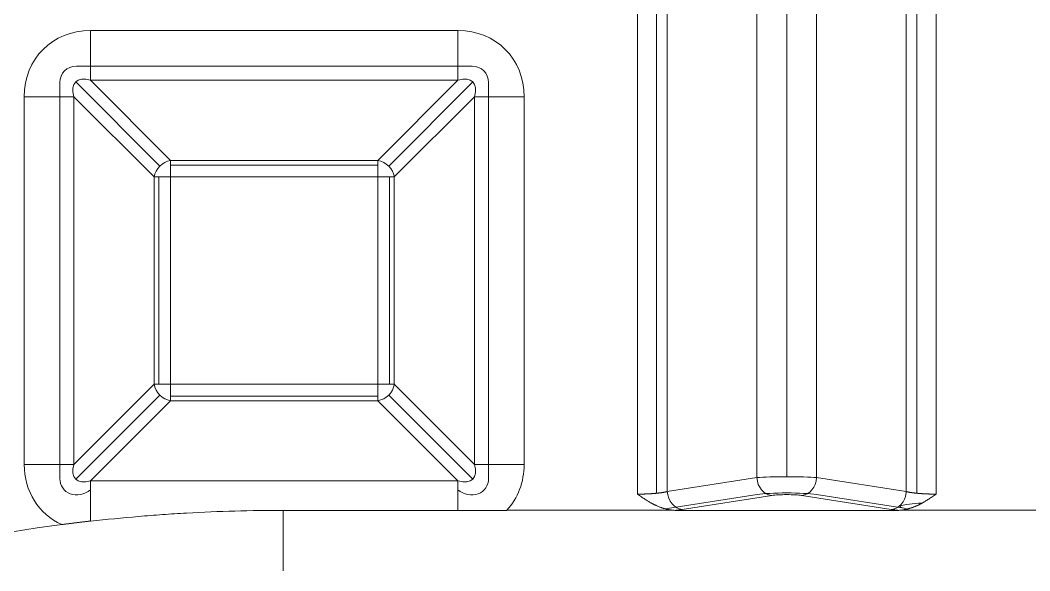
# Model space of a CAD drawing. Header units: millimetres. Extents: x 473 to 1051, y 289 to 609.
# Drawn here: x 611.98 to 640.22, y 509.2 to 524.6 of the extents above; entities that cross this region are included whole.
import ezdxf

# ---------------------------------------------------------------- set-up
doc = ezdxf.new("R2010")
doc.units = ezdxf.units.MM
doc.layers.add('core', color=7, linetype='Continuous', lineweight=20)

msp = doc.modelspace()

# ---------------------------------------------------------------- linework, layer by layer
at = {"layer": 'core', "lineweight": 13}
for p, q in [((633.422, 537.376), (633.422, 511.83)), ((632.587, 537.008), (632.587, 511.806)), ((634.257, 511.806), (634.257, 537.008)), ((629.781, 511.369), (629.781, 535.067)), ((630.08, 511.414), (630.08, 534.947)), ((636.764, 534.947), (636.764, 511.414)), ((637.063, 511.369), (637.063, 534.863)), ((629.245, 534.808), (629.245, 511.344)), ((637.6, 511.344), (637.6, 534.808)), ((624.227, 524.305), (613.946, 524.305)), ((613.946, 522.919), (613.946, 524.305)), ((624.227, 524.305), (624.227, 522.919)), ((613.553, 523.311), (624.62, 523.311)), ((613.091, 511.783), (613.091, 522.849)), ((613.534, 522.868), (615.885, 520.517)), ((613.946, 522.919), (624.227, 522.919)), ((613.946, 522.919), (616.189, 520.676)), ((621.984, 520.676), (624.227, 522.919)), ((624.639, 522.868), (622.288, 520.517)), ((625.082, 522.849), (625.082, 511.783)), ((612.097, 522.457), (612.097, 512.175)), ((612.097, 522.457), (613.484, 522.457)), ((613.484, 512.175), (613.484, 522.457)), ((615.727, 520.213), (613.484, 522.457)), ((624.689, 522.457), (622.446, 520.213)), ((624.689, 522.457), (626.076, 522.457)), ((624.689, 522.457), (624.689, 512.175)), ((626.076, 512.175), (626.076, 522.457)), ((621.984, 520.676), (616.189, 520.676)), ((616.189, 520.213), (616.189, 520.676)), ((621.984, 520.545), (616.189, 520.545)), ((621.984, 520.676), (621.984, 520.213)), ((615.727, 520.213), (616.189, 520.213)), ((615.727, 520.213), (615.727, 514.419)), ((615.858, 520.213), (615.858, 514.419)), ((616.189, 514.419), (616.189, 520.213)), ((616.189, 520.213), (621.984, 520.213)), ((621.984, 520.213), (622.446, 520.213)), ((621.984, 520.213), (621.984, 514.419)), ((622.315, 520.213), (622.315, 514.419)), ((622.446, 514.419), (622.446, 520.213)), ((613.484, 512.175), (615.727, 514.419)), ((616.189, 514.419), (615.727, 514.419)), ((621.984, 514.419), (616.189, 514.419)), ((616.189, 513.956), (616.189, 514.419)), ((622.446, 514.419), (621.984, 514.419)), ((621.984, 514.419), (621.984, 513.956)), ((622.446, 514.419), (624.689, 512.175)), ((613.534, 511.764), (615.885, 514.115)), ((616.189, 514.087), (621.984, 514.087)), ((624.639, 511.764), (622.288, 514.115)), ((616.189, 513.956), (613.946, 511.713)), ((616.189, 513.956), (621.984, 513.956)), ((624.227, 511.713), (621.984, 513.956)), ((613.484, 512.175), (612.097, 512.175)), ((626.076, 512.175), (624.689, 512.175)), ((613.946, 510.585), (613.946, 511.713)), ((624.227, 511.713), (613.946, 511.713)), ((624.227, 511.713), (624.227, 510.891)), ((630.08, 511.414), (632.587, 511.806)), ((634.257, 511.806), (636.764, 511.414)), ((632.591, 511.331), (630.083, 510.939)), ((633.005, 511.306), (630.494, 510.914)), ((636.347, 510.914), (633.84, 511.306)), ((636.761, 510.939), (634.254, 511.331))]:
    msp.add_line(p, q, dxfattribs=at)
at = {"layer": 'core', "lineweight": 18}
for p, q in [((619.338, 510.891), (624.227, 510.891)), ((630.205, 510.898), (625.595, 510.898)), ((630.318, 510.89), (636.527, 510.89)), ((636.639, 510.898), (641.249, 510.898))]:
    msp.add_line(p, q, dxfattribs=at)
for centre, radius, start, end in [((633.422, 459.219), 100.547, 306.63636, 233.36541), ((633.422, 459.219), 98.958, 101.0725, 224.85525), ((633.422, 453.183), 81.732, 105.12421, 164.87579), ((619.338, 463.243), 47.654, 97.4652, 124.1474)]:
    msp.add_arc(centre, radius, start, end, dxfattribs=at)
at = {"layer": 'core', "lineweight": 13}
for radius, start, end in [(100.107, 306.80958, 233.19042), (99.239, 100.9827, 225.04545), (99.048, 101.05803, 224.91574), (99.038, 101.0601, 224.90418)]:
    msp.add_arc((633.422, 459.219), radius, start, end, dxfattribs=at)
for centre, major_axis, ratio, start_param, end_param in [((633.422, 453.651), (0, 84.914), 0.999984, 0.221194, 1.351769), ((633.422, 453.655), (0, 84.612), 0.999984, 0.219444, 1.353456), ((614.287, 522.115), (1.665, -1.665), 0.854588, 2.434441, 3.848744), ((623.886, 522.115), (-1.665, -1.665), 0.854588, 2.434441, 3.848744), ((613.639, 522.764), (0.416, -0.416), 0.854588, 2.434441, 3.848744), ((624.534, 522.764), (-0.416, -0.416), 0.854588, 2.434441, 3.848744), ((614.287, 522.115), (-0.753, 0.753), 0.472398, 5.576034, 6.990337), ((623.886, 522.115), (0.753, 0.753), 0.472398, 5.576034, 6.990337), ((616.189, 520.213), (0.356, 0.356), 0.854588, 0.863645, 2.277948), ((621.984, 520.213), (0.356, -0.356), 0.854588, 0.863645, 2.277948), ((616.189, 514.419), (-0.356, 0.356), 0.854588, 0.863645, 2.277948), ((621.984, 514.419), (-0.356, -0.356), 0.854588, 0.863645, 2.277948), ((614.287, 512.517), (1.665, 1.665), 0.854588, 2.434441, 3.457439), ((614.287, 512.517), (0.753, 0.753), 0.472398, 2.434441, 3.848744), ((623.886, 512.517), (-0.753, 0.753), 0.472398, 2.434441, 3.848744), ((623.886, 512.517), (-1.665, 1.665), 0.854588, 3.17109, 3.848744), ((613.639, 511.868), (0.416, 0.416), 0.854588, 2.434441, 4.600751), ((624.534, 511.868), (-0.416, 0.416), 0.854588, 1.682434, 3.848744), ((633.422, 511.777), (1.006, 0), 0.052552, 0.5916, 2.549993), ((633.005, 511.806), (-0.078, 0.497), 0.826909, 1.442154, 2.954623), ((633.84, 511.806), (-0.078, -0.497), 0.826909, 0.18697, 1.699439), ((633.422, 511.271), (1.006, 0), 0.105104, 0.598019, 2.543574), ((633.422, 511.277), (0.503, 0), 0.105104, 0.5916, 2.549993), ((629.245, 510.997), (-1.006, 0), 0.105104, 2.469534, 2.556481), ((637.6, 510.997), (1.006, 0), 0.105104, 1.969354, 3.726666)]:
    msp.add_ellipse(centre, major_axis=major_axis, ratio=ratio, start_param=start_param, end_param=end_param, dxfattribs=at)
for points, knots in [([(614.89, 536.068), (614.401, 535.958), (613.913, 535.844), (612.94, 535.607), (611.969, 535.361), (611.003, 535.098), (610.28, 534.894), (610.039, 534.825), (609.559, 534.685), (609.319, 534.614), (607.163, 533.966), (605.273, 533.322), (601.544, 531.905), (599.706, 531.131), (596.988, 529.871), (596.088, 529.434), (595.084, 528.924), (594.972, 528.867), (594.749, 528.753), (594.416, 528.581), (593.641, 528.175), (592.983, 527.818), (590.802, 526.613), (589.101, 525.591), (585.78, 523.436), (582.543, 521.17), (579.472, 518.682), (576.483, 516.082), (575.031, 514.726), (573.269, 512.96), (572.832, 512.514), (572.399, 512.062), (572.226, 511.881), (572.14, 511.79), (571.882, 511.517), (571.027, 510.605), (570.195, 509.677), (568.242, 507.42), (566.999, 505.876), (564.629, 502.711), (563.501, 501.089), (561.36, 497.769), (560.347, 496.071), (558.438, 492.595), (557.541, 490.818), (556.599, 488.774), (556.495, 488.546), (556.29, 488.09), (555.985, 487.403), (555.689, 486.714), (555.111, 485.332), (554.742, 484.404), (553.686, 481.605), (553.049, 479.717), (551.909, 475.896), (551.406, 473.963), (550.971, 472.008)], [0, 0, 0, 0, 0.015625, 0.015625, 0.03125, 0.046875, 0.046875, 0.054688, 0.054688, 0.0625, 0.0625, 0.125, 0.125, 0.1875, 0.1875, 0.21875, 0.21875, 0.222656, 0.222656, 0.226563, 0.234375, 0.25, 0.25, 0.3125, 0.3125, 0.375, 0.4375, 0.4375, 0.5, 0.5, 0.515625, 0.519531, 0.519531, 0.523438, 0.523438, 0.53125, 0.5625, 0.5625, 0.625, 0.625, 0.6875, 0.6875, 0.75, 0.75, 0.8125, 0.8125, 0.820312, 0.820312, 0.828125, 0.84375, 0.84375, 0.875, 0.875, 0.9375, 0.9375, 1, 1, 1, 1]), ([(629.245, 511.344), (629.25, 511.344), (629.26, 511.344), (629.276, 511.344), (629.291, 511.344), (629.307, 511.344), (629.323, 511.345), (629.338, 511.345), (629.354, 511.345), (629.37, 511.345), (629.386, 511.346), (629.402, 511.346), (629.417, 511.347), (629.433, 511.347), (629.449, 511.348), (629.465, 511.348), (629.481, 511.349), (629.496, 511.349), (629.512, 511.35), (629.528, 511.351), (629.544, 511.352), (629.559, 511.352), (629.575, 511.353), (629.591, 511.354), (629.606, 511.355), (629.622, 511.356), (629.637, 511.357), (629.653, 511.358), (629.668, 511.359), (629.683, 511.36), (629.699, 511.362), (629.714, 511.363), (629.729, 511.364), (629.744, 511.365), (629.759, 511.367), (629.773, 511.368), (629.788, 511.37), (629.802, 511.371), (629.817, 511.373), (629.831, 511.374), (629.845, 511.376), (629.859, 511.377), (629.873, 511.379), (629.887, 511.381), (629.9, 511.383), (629.913, 511.384), (629.927, 511.386), (629.94, 511.388), (629.952, 511.39), (629.965, 511.392), (629.978, 511.394), (629.99, 511.396), (630.002, 511.398), (630.014, 511.4), (630.025, 511.403), (630.037, 511.405), (630.048, 511.407), (630.059, 511.409), (630.069, 511.412), (630.076, 511.413), (630.08, 511.414)], [0, 0, 0, 0, 0.015701, 0.031454, 0.047259, 0.063117, 0.079027, 0.09499, 0.111006, 0.127075, 0.143196, 0.159371, 0.175599, 0.19188, 0.208215, 0.224603, 0.241045, 0.25754, 0.274089, 0.290692, 0.307349, 0.32406, 0.340826, 0.357645, 0.374519, 0.391447, 0.40843, 0.425468, 0.44256, 0.459707, 0.476909, 0.494166, 0.511478, 0.528845, 0.546267, 0.563745, 0.581278, 0.598866, 0.61651, 0.63421, 0.651965, 0.669776, 0.687643, 0.705566, 0.723545, 0.74158, 0.759671, 0.777818, 0.796022, 0.814282, 0.832599, 0.850972, 0.869402, 0.887888, 0.906431, 0.925031, 0.943688, 0.962401, 0.981172, 1, 1, 1, 1]), ([(636.347, 510.914), (636.373, 510.916), (636.4, 510.921), (636.451, 510.936), (636.477, 510.947), (636.526, 510.973), (636.549, 510.99), (636.594, 511.026), (636.615, 511.047), (636.653, 511.093), (636.671, 511.118), (636.701, 511.172), (636.715, 511.2), (636.737, 511.259), (636.746, 511.289), (636.759, 511.351), (636.763, 511.383), (636.764, 511.414)], [0, 0, 0, 0, 0.125, 0.125, 0.25, 0.25, 0.375, 0.375, 0.5, 0.5, 0.625, 0.625, 0.75, 0.75, 0.875, 0.875, 1, 1, 1, 1]), ([(636.764, 511.414), (636.768, 511.413), (636.775, 511.412), (636.786, 511.409), (636.796, 511.407), (636.808, 511.405), (636.819, 511.403), (636.831, 511.4), (636.842, 511.398), (636.854, 511.396), (636.867, 511.394), (636.879, 511.392), (636.892, 511.39), (636.905, 511.388), (636.918, 511.386), (636.931, 511.384), (636.944, 511.383), (636.958, 511.381), (636.971, 511.379), (636.985, 511.377), (636.999, 511.376), (637.013, 511.374), (637.027, 511.373), (637.042, 511.371), (637.056, 511.37), (637.071, 511.368), (637.086, 511.367), (637.101, 511.365), (637.115, 511.364), (637.13, 511.363), (637.146, 511.362), (637.161, 511.36), (637.176, 511.359), (637.191, 511.358), (637.207, 511.357), (637.222, 511.356), (637.238, 511.355), (637.253, 511.354), (637.269, 511.353), (637.285, 511.352), (637.3, 511.352), (637.316, 511.351), (637.332, 511.35), (637.348, 511.349), (637.364, 511.349), (637.379, 511.348), (637.395, 511.348), (637.411, 511.347), (637.427, 511.347), (637.443, 511.346), (637.458, 511.346), (637.474, 511.345), (637.49, 511.345), (637.506, 511.345), (637.521, 511.345), (637.537, 511.344), (637.553, 511.344), (637.568, 511.344), (637.584, 511.344), (637.594, 511.344), (637.6, 511.344)], [0, 0, 0, 0, 0.018828, 0.037598, 0.056312, 0.074968, 0.093568, 0.112111, 0.130597, 0.149027, 0.1674, 0.185716, 0.203976, 0.22218, 0.240327, 0.258418, 0.276453, 0.294432, 0.312354, 0.330221, 0.348032, 0.365788, 0.383487, 0.401131, 0.41872, 0.436252, 0.45373, 0.471152, 0.488519, 0.505831, 0.523088, 0.54029, 0.557437, 0.574529, 0.591567, 0.60855, 0.625478, 0.642352, 0.659171, 0.675937, 0.692648, 0.709305, 0.725908, 0.742458, 0.758953, 0.775395, 0.791783, 0.808118, 0.824399, 0.840627, 0.856802, 0.872924, 0.888993, 0.905009, 0.920972, 0.936882, 0.95274, 0.968546, 0.984299, 1, 1, 1, 1])]:
    msp.add_open_spline(points, degree=3, knots=knots, dxfattribs=at)
at = {"layer": 'core', "lineweight": 18}
for points, degree, knots in [([(630.205, 510.898), (629.969, 510.927), (629.72, 511.049), (629.566, 511.124), (629.245, 511.344)], 2, [0, 0, 0, 0.5, 0.5, 1, 1, 1]), ([(637.6, 511.344), (637.282, 511.127), (637.125, 511.049), (636.878, 510.927), (636.639, 510.898)], 2, [0, 0, 0, 0.5, 0.5, 1, 1, 1]), ([(619.338, 510.891), (618.888, 510.891), (618.437, 510.885), (617.537, 510.859), (617.087, 510.84), (616.413, 510.802), (616.188, 510.787), (615.739, 510.756), (615.514, 510.738), (614.841, 510.681), (614.393, 510.636), (613.946, 510.585)], 3, [0, 0, 0, 0, 0.25, 0.25, 0.5, 0.5, 0.625, 0.625, 0.75, 0.75, 1, 1, 1, 1]), ([(624.227, 510.891), (624.285, 510.891), (624.399, 510.891), (624.513, 510.891), (624.626, 510.891), (624.683, 510.891), (624.797, 510.891), (624.853, 510.891), (625.023, 510.891), (625.136, 510.891), (625.307, 510.891), (625.364, 510.891), (625.478, 510.891), (625.535, 510.891), (625.592, 510.891)], 3, [0, 0, 0, 0, 0.125, 0.25, 0.25, 0.375, 0.375, 0.5, 0.5, 0.75, 0.75, 0.875, 0.875, 1, 1, 1, 1]), ([(613.147, 510.493), (613.159, 510.495), (613.184, 510.498), (613.222, 510.503), (613.26, 510.508), (613.297, 510.513), (613.334, 510.518), (613.371, 510.523), (613.409, 510.527), (613.446, 510.532), (613.483, 510.537), (613.52, 510.541), (613.558, 510.546), (613.595, 510.551), (613.633, 510.555), (613.671, 510.56), (613.709, 510.564), (613.748, 510.569), (613.786, 510.573), (613.825, 510.578), (613.865, 510.582), (613.905, 510.587), (613.931, 510.59), (613.945, 510.592)], 3, [0, 0, 0, 0, 0.047347, 0.0945, 0.141488, 0.188343, 0.235097, 0.281784, 0.328438, 0.375094, 0.42179, 0.468563, 0.515453, 0.562498, 0.609739, 0.65722, 0.704982, 0.75307, 0.801528, 0.850403, 0.899741, 0.94959, 1, 1, 1, 1])]:
    msp.add_open_spline(points, degree=degree, knots=knots, dxfattribs=at)
at = {"layer": 'core', "lineweight": 13}
for points, degree in [([(630.497, 510.914), (630.287, 510.929), (630.092, 511.162), (630.08, 511.414)], 3), ([(619.338, 509.2), (619.338, 509.764), (619.338, 510.328), (619.338, 510.891)], 3), ([(630.494, 510.914), (630.409, 510.901), (630.318, 510.891)], 2), ([(636.527, 510.891), (636.428, 510.901), (636.347, 510.914)], 2)]:
    msp.add_open_spline(points, degree=degree, dxfattribs=at)
at = {"layer": 'core', "lineweight": 18}
for points in [[(630.318, 510.89), (630.28, 510.89), (630.242, 510.893), (630.205, 510.899)], [(636.639, 510.899), (636.602, 510.893), (636.564, 510.89), (636.527, 510.89)]]:
    msp.add_open_spline(points, degree=3, dxfattribs=at)

doc.saveas('drawing.dxf')
